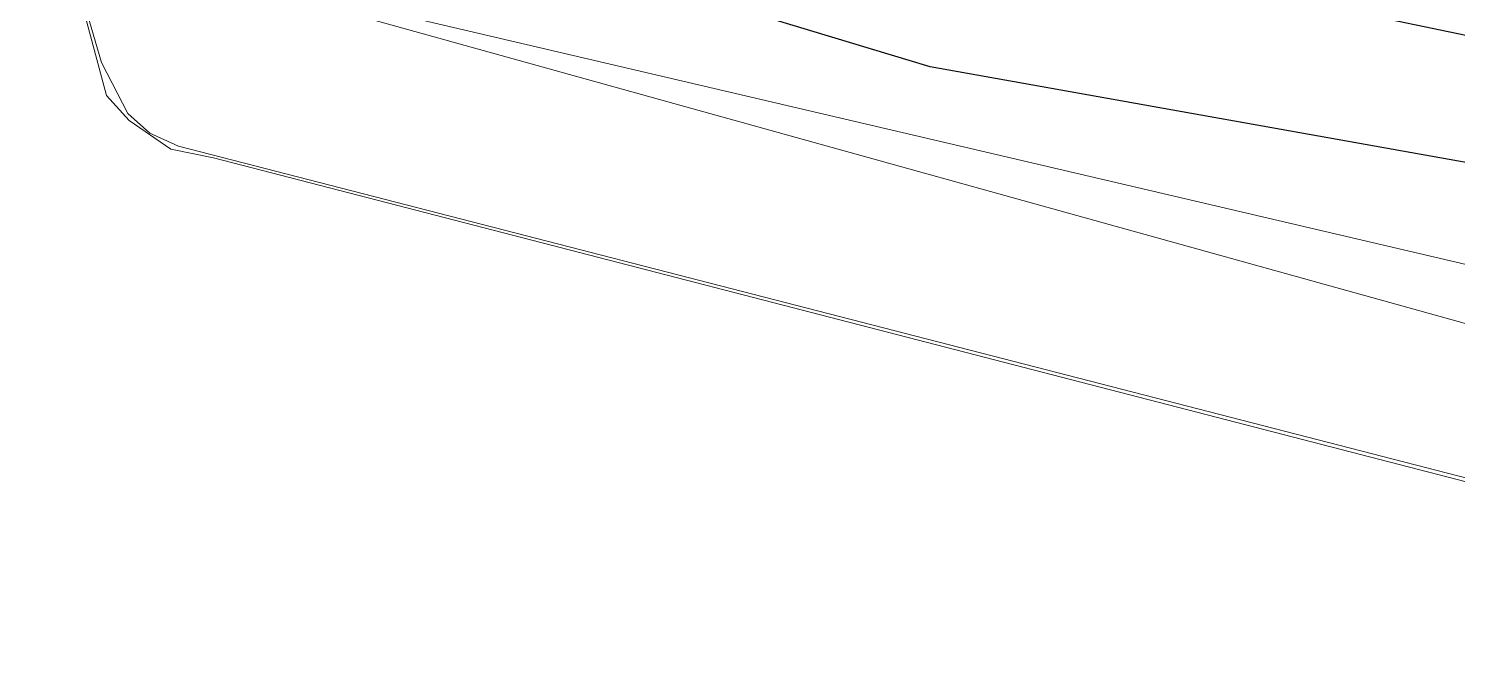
# Model space of a CAD drawing. Header units: metres. Extents: x 7511340 to 7511486, y 4692164 to 4692372.
# Drawn here: x 7511394.92 to 7511412.95, y 4692174.64 to 4692182.43 of the extents above; entities that cross this region are included whole.
import ezdxf

# ---------------------------------------------------------------- set-up
doc = ezdxf.new("R2010")
doc.units = ezdxf.units.M
for name, color, linetype, lineweight in [('Asfallt', 97, 'Continuous', 0), ('ParcRePo', 7, 'Continuous', 0), ('trotuar', 155, 'Continuous', 0)]:
    doc.layers.add(name, color=color, linetype=linetype, lineweight=lineweight)
doc.layers.add('e2', color=1, linetype='Continuous')

msp = doc.modelspace()

# ---------------------------------------------------------------- linework, layer by layer
at = {"layer": 'Asfallt'}
msp.add_polyline3d([(7511404.403, 4692273.175, 619.961), (7511401.488, 4692249.649, 619.892), (7511397.329, 4692206.248, 619.854), (7511395.371, 4692183.618, 619.839), (7511395.627, 4692182.623, 619.894), (7511395.907, 4692181.586, 619.902), (7511396.191, 4692181.272, 619.919), (7511396.715, 4692180.907, 619.923), (7511397.256, 4692180.8, 619.878), (7511414.766, 4692176.268, 619.774), (7511418.852, 4692175.217, 619.731), (7511420.837, 4692174.645, 619.657), (7511421.531, 4692174.761, 619.63), (7511421.996, 4692174.813, 619.607), (7511422.248, 4692175.07, 619.631), (7511422.506, 4692175.39, 619.618), (7511422.614, 4692175.596, 619.693), (7511422.821, 4692175.949, 619.549), (7511423.13, 4692176.487, 619.53), (7511424.316, 4692177.369, 619.53), (7511433.508, 4692228.296, 619.412), (7511440.37, 4692264.898, 619.373)], dxfattribs=at)
at = {"layer": 'e2'}
msp.add_polyline3d([(7511400.144, 4692185.014, 619.707), (7511406.645, 4692183.268, 619.712), (7511410.931, 4692182.793, 619.834), (7511419.224, 4692181.066, 619.742), (7511423.016, 4692181.413, 619.405), (7511423.694, 4692183.258, 619.225), (7511424.836, 4692188.462, 619.161), (7511425.244, 4692193.12, 619.294), (7511426.125, 4692197.892, 619.277), (7511427.391, 4692204.14, 619.204), (7511428.084, 4692213.744, 613.896), (7511428.007, 4692215.982, 619.365), (7511429.663, 4692217.241, 619.316), (7511430.32, 4692216.45, 619.345), (7511430.001, 4692214.913, 619.363), (7511428, 4692203.837, 619.283), (7511426.864, 4692197.695, 619.391), (7511425.955, 4692192.757, 619.316), (7511425.152, 4692188.306, 619.298), (7511423.429, 4692179.932, 619.502), (7511421.276, 4692179.272, 619.683), (7511406.296, 4692181.95, 619.832), (7511398.809, 4692184.212, 619.878)], dxfattribs=at)
at = {"layer": 'ParcRePo', "flags": 128}
msp.add_lwpolyline([(7511438.476, 4692258.633), (7511437.466, 4692250.214), (7511433.445, 4692226.686), (7511431.285, 4692219.136), (7511431.165, 4692215.906), (7511428.644, 4692201.967), (7511424.053, 4692176.878), (7511392.374, 4692184.299), (7511391.774, 4692184.439), (7511391.754, 4692184.439), (7511391.594, 4692184.479), (7511374.173, 4692189.119), (7511355.624, 4692194.06), (7511353.224, 4692194.68), (7511356.019, 4692233.288), (7511356.846, 4692244.708), (7511357.263, 4692252.689), (7511359.038, 4692286.715)], dxfattribs=at)
at = {"layer": 'trotuar'}
msp.add_polyline3d([(7511422.778, 4692176.005, 619.766), (7511422.54, 4692175.913, 619.748), (7511422.189, 4692175.084, 619.747), (7511422.019, 4692174.95, 619.707), (7511421.47, 4692174.833, 619.734), (7511420.908, 4692174.809, 619.748), (7511419.849, 4692175.055, 619.715), (7511418.843, 4692175.266, 619.774), (7511396.815, 4692180.946, 619.96), (7511396.452, 4692181.112, 619.947), (7511396.173, 4692181.361, 619.953), (7511395.843, 4692182.002, 619.954), (7511395.69, 4692182.52, 619.984), (7511395.842, 4692182.832, 619.91), (7511395.467, 4692183.602, 619.992)], close=True, dxfattribs=at)

doc.saveas('drawing.dxf')
